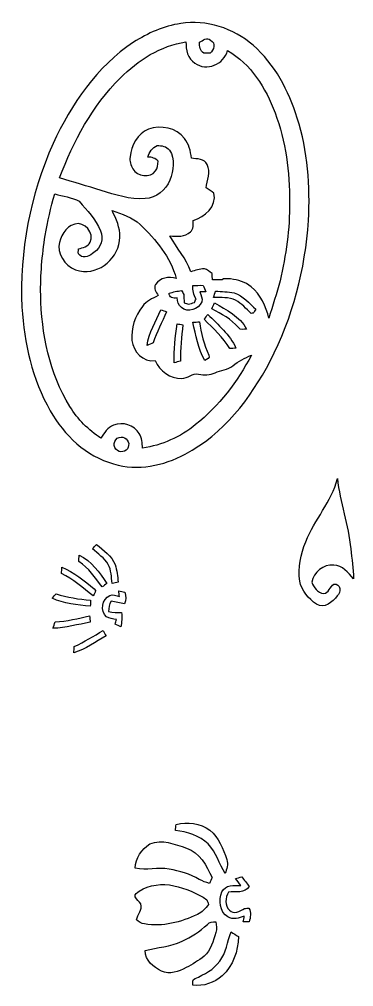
# Model space of a CAD drawing. Header units: centimetres. Extents: x -13.4 to 13.4, y -11.1 to 11.1.
# Drawn here: x -12.3 to -5.56, y -10.81 to 8.7 of the extents above; entities that cross this region are included whole.
import ezdxf

# ---------------------------------------------------------------- set-up
doc = ezdxf.new("R2010")
doc.units = ezdxf.units.CM
doc.header["$MEASUREMENT"] = 0
doc.layers.add('Camada 1', color=7, linetype='Continuous')

msp = doc.modelspace()

# ---------------------------------------------------------------- linework, layer by layer
at = {"layer": 'Camada 1', "color": 156}
for points, knots in [([(-9.0491, 8.61483), (-8.5291, 8.6995), (-7.98336, 8.52134), (-7.5893, 8.17738), (-7.5893, 8.17738), (-7.14691, 7.79568), (-6.86822, 7.25874), (-6.69536, 6.70806), (-6.69536, 6.70806), (-6.48687, 6.04202), (-6.43183, 5.3361), (-6.4703, 4.64149), (-6.4703, 4.64149), (-6.53415, 3.65831), (-6.79131, 2.68464), (-7.2411, 1.80693), (-7.2411, 1.80693), (-7.64046, 1.05268), (-8.19043, 0.33548), (-8.95843, -0.0702), (-8.95843, -0.0702), (-9.39411, -0.30373), (-9.92011, -0.41205), (-10.402, -0.26458), (-10.402, -0.26458), (-10.96044, -0.11711), (-11.40177, 0.31433), (-11.67977, 0.80715), (-11.67977, 0.80715), (-12.04595, 1.43898), (-12.2054, 2.17099), (-12.25126, 2.89382), (-12.25126, 2.89382), (-12.30488, 4.02237), (-12.08863, 5.16325), (-11.62402, 6.19337), (-11.62402, 6.19337), (-11.25749, 6.98853), (-10.74031, 7.74805), (-9.99912, 8.23665), (-9.99912, 8.23665), (-9.71126, 8.42221), (-9.39023, 8.5665), (-9.0491, 8.61483)], [0, 0, 0, 0, 0.08333333, 0.08333333, 0.08333333, 0.08333333, 0.16666667, 0.16666667, 0.16666667, 0.16666667, 0.25, 0.25, 0.25, 0.25, 0.33333333, 0.33333333, 0.33333333, 0.33333333, 0.41666667, 0.41666667, 0.41666667, 0.41666667, 0.5, 0.5, 0.5, 0.5, 0.58333333, 0.58333333, 0.58333333, 0.58333333, 0.66666667, 0.66666667, 0.66666667, 0.66666667, 0.75, 0.75, 0.75, 0.75, 0.83333333, 0.83333333, 0.83333333, 0.83333333, 1, 1, 1, 1]), ([(-10.26865, 7.51592), (-10.26865, 7.51592), (-10.26865, 7.51592), (-10.26865, 7.51592), (-10.26865, 7.51592), (-10.83416, 6.95678), (-11.21586, 6.24028), (-11.49103, 5.50087), (-11.49103, 5.50087), (-11.21163, 5.41901), (-10.93434, 5.33082), (-10.65459, 5.25003), (-10.65459, 5.25003), (-10.36742, 5.16008), (-10.07286, 5.05812), (-9.767, 5.08528), (-9.767, 5.08528), (-9.54581, 5.09763), (-9.34155, 5.24968), (-9.26782, 5.45889), (-9.26782, 5.45889), (-9.19973, 5.64832), (-9.14858, 5.88644), (-9.2777, 6.06142), (-9.2777, 6.06142), (-9.33097, 6.14644), (-9.43751, 6.14927), (-9.52605, 6.15738), (-9.52605, 6.15738), (-9.61566, 6.1041), (-9.69044, 6.02826), (-9.7095, 5.92172), (-9.7095, 5.92172), (-9.62765, 5.92737), (-9.55745, 5.89385), (-9.50066, 5.83706), (-9.50066, 5.83706), (-9.51018, 5.77003), (-9.50983, 5.69665), (-9.55463, 5.64127), (-9.55463, 5.64127), (-9.66611, 5.49239), (-9.92328, 5.52803), (-10.01289, 5.68289), (-10.01289, 5.68289), (-10.05416, 5.75592), (-10.08591, 5.83952), (-10.0711, 5.9249), (-10.0711, 5.9249), (-10.04923, 6.15702), (-9.92293, 6.39655), (-9.6968, 6.48511), (-9.6968, 6.48511), (-9.45056, 6.57153), (-9.13588, 6.51581), (-8.97361, 6.29954), (-8.97361, 6.29954), (-8.88047, 6.18808), (-8.85048, 6.04307), (-8.83179, 5.90303), (-8.83179, 5.90303), (-8.72313, 5.87798), (-8.56473, 5.89738), (-8.515, 5.77285), (-8.515, 5.77285), (-8.43562, 5.61903), (-8.52346, 5.45677), (-8.53193, 5.29872), (-8.53193, 5.29872), (-8.47937, 5.26591), (-8.42821, 5.23063), (-8.37706, 5.1957), (-8.37706, 5.1957), (-8.31532, 4.9223), (-8.56544, 4.72263), (-8.79475, 4.64255), (-8.79475, 4.64255), (-8.80286, 4.56564), (-8.77958, 4.4658), (-8.85295, 4.41289), (-8.85295, 4.41289), (-8.96408, 4.30883), (-9.12529, 4.32118), (-9.26465, 4.33422), (-9.26465, 4.33422), (-9.13095, 4.08975), (-8.93445, 3.87631), (-8.84449, 3.61102), (-8.84449, 3.61102), (-8.75417, 3.63361), (-8.66527, 3.66783), (-8.57144, 3.66959), (-8.57144, 3.66959), (-8.50793, 3.66006), (-8.4649, 3.6068), (-8.41516, 3.57152), (-8.41516, 3.57152), (-8.41198, 3.52918), (-8.40881, 3.48684), (-8.40563, 3.44452), (-8.40563, 3.44452), (-8.34001, 3.44487), (-8.27475, 3.44523), (-8.20913, 3.44557), (-8.20913, 3.44557), (-8.20913, 3.44557), (-8.18762, 3.46604), (-8.18762, 3.46604), (-8.18762, 3.46604), (-8.13893, 3.46569), (-8.09025, 3.46533), (-8.04121, 3.46499), (-8.04121, 3.46499), (-7.89515, 3.4417), (-7.74381, 3.40606), (-7.62776, 3.30834), (-7.62776, 3.30834), (-7.43761, 3.14607), (-7.3272, 2.91287), (-7.26792, 2.67404), (-7.26792, 2.67404), (-7.19983, 2.92664), (-7.10318, 3.17183), (-7.04427, 3.42723), (-7.04427, 3.42723), (-6.92043, 3.94475), (-6.84776, 4.47498), (-6.85129, 5.00768), (-6.85129, 5.00768), (-6.8453, 5.62115), (-6.93242, 6.23851), (-7.14375, 6.81636), (-7.14375, 6.81636), (-7.33142, 7.31343), (-7.63235, 7.79992), (-8.10506, 8.06943), (-8.10506, 8.06943), (-8.17033, 7.79003), (-8.52946, 7.64117), (-8.76299, 7.81826), (-8.76299, 7.81826), (-8.91152, 7.90575), (-8.9415, 8.08637), (-8.94326, 8.24441), (-8.94326, 8.24441), (-9.45585, 8.16892), (-9.90917, 7.87788), (-10.26865, 7.51592)], [0, 0, 0, 0, 0.02631579, 0.02631579, 0.02631579, 0.02631579, 0.05263158, 0.05263158, 0.05263158, 0.05263158, 0.07894737, 0.07894737, 0.07894737, 0.07894737, 0.10526316, 0.10526316, 0.10526316, 0.10526316, 0.13157895, 0.13157895, 0.13157895, 0.13157895, 0.15789474, 0.15789474, 0.15789474, 0.15789474, 0.18421053, 0.18421053, 0.18421053, 0.18421053, 0.21052632, 0.21052632, 0.21052632, 0.21052632, 0.23684211, 0.23684211, 0.23684211, 0.23684211, 0.26315789, 0.26315789, 0.26315789, 0.26315789, 0.28947368, 0.28947368, 0.28947368, 0.28947368, 0.31578947, 0.31578947, 0.31578947, 0.31578947, 0.34210526, 0.34210526, 0.34210526, 0.34210526, 0.36842105, 0.36842105, 0.36842105, 0.36842105, 0.39473684, 0.39473684, 0.39473684, 0.39473684, 0.42105263, 0.42105263, 0.42105263, 0.42105263, 0.44736842, 0.44736842, 0.44736842, 0.44736842, 0.47368421, 0.47368421, 0.47368421, 0.47368421, 0.5, 0.5, 0.5, 0.5, 0.52631579, 0.52631579, 0.52631579, 0.52631579, 0.55263158, 0.55263158, 0.55263158, 0.55263158, 0.57894737, 0.57894737, 0.57894737, 0.57894737, 0.60526316, 0.60526316, 0.60526316, 0.60526316, 0.63157895, 0.63157895, 0.63157895, 0.63157895, 0.65789474, 0.65789474, 0.65789474, 0.65789474, 0.68421053, 0.68421053, 0.68421053, 0.68421053, 0.71052632, 0.71052632, 0.71052632, 0.71052632, 0.73684211, 0.73684211, 0.73684211, 0.73684211, 0.76315789, 0.76315789, 0.76315789, 0.76315789, 0.78947368, 0.78947368, 0.78947368, 0.78947368, 0.81578947, 0.81578947, 0.81578947, 0.81578947, 0.84210526, 0.84210526, 0.84210526, 0.84210526, 0.86842105, 0.86842105, 0.86842105, 0.86842105, 0.89473684, 0.89473684, 0.89473684, 0.89473684, 0.92105263, 0.92105263, 0.92105263, 0.92105263, 0.94736842, 0.94736842, 0.94736842, 0.94736842, 1, 1, 1, 1]), ([(-8.66845, 8.2363), (-8.66845, 8.2363), (-8.66845, 8.2363), (-8.66845, 8.2363), (-8.66845, 8.2363), (-8.67092, 8.15199), (-8.65857, 8.06696), (-8.58379, 8.01581), (-8.58379, 8.01581), (-8.55132, 8.01616), (-8.48677, 8.01652), (-8.45466, 8.01687), (-8.45466, 8.01687), (-8.37388, 8.08073), (-8.33543, 8.22325), (-8.44479, 8.27933), (-8.44479, 8.27933), (-8.51781, 8.34672), (-8.60284, 8.2758), (-8.66845, 8.2363)], [0, 0, 0, 0, 0.16666667, 0.16666667, 0.16666667, 0.16666667, 0.33333333, 0.33333333, 0.33333333, 0.33333333, 0.5, 0.5, 0.5, 0.5, 0.66666667, 0.66666667, 0.66666667, 0.66666667, 1, 1, 1, 1]), ([(-11.59157, 5.17771), (-11.59157, 5.17771), (-11.59157, 5.17771), (-11.59157, 5.17771), (-11.59157, 5.17771), (-11.67306, 4.90254), (-11.73268, 4.62138), (-11.78666, 4.33987), (-11.78666, 4.33987), (-11.84204, 3.94299), (-11.88261, 3.54295), (-11.87415, 3.14184), (-11.87415, 3.14184), (-11.85721, 2.36149), (-11.70163, 1.56209), (-11.2836, 0.89217), (-11.2836, 0.89217), (-11.12696, 0.63429), (-10.91071, 0.41627), (-10.65777, 0.25259), (-10.65777, 0.25259), (-10.59673, 0.35842), (-10.52442, 0.46955), (-10.40306, 0.51223), (-10.40306, 0.51223), (-10.22032, 0.59689), (-9.98714, 0.51469), (-9.88483, 0.345), (-9.88483, 0.345), (-9.82627, 0.25964), (-9.82591, 0.15275), (-9.81957, 0.05362), (-9.81957, 0.05362), (-9.42622, 0.10688), (-9.0558, 0.27763), (-8.74747, 0.52563), (-8.74747, 0.52563), (-8.27511, 0.90275), (-7.9001, 1.39417), (-7.62212, 1.92863), (-7.62212, 1.92863), (-7.75053, 1.86443), (-7.88458, 1.80657), (-7.99605, 1.71414), (-7.99605, 1.71414), (-8.09483, 1.62382), (-8.23736, 1.62772), (-8.35413, 1.57268), (-8.35413, 1.57268), (-8.45996, 1.52752), (-8.57532, 1.51482), (-8.68715, 1.54305), (-8.68715, 1.54305), (-8.81168, 1.57656), (-8.90693, 1.45661), (-9.02863, 1.45979), (-9.02863, 1.45979), (-9.25935, 1.45308), (-9.47913, 1.60267), (-9.5631, 1.81715), (-9.5631, 1.81715), (-9.80581, 1.78328), (-10.01006, 1.99495), (-10.03264, 2.22462), (-10.03264, 2.22462), (-10.05628, 2.46909), (-9.96879, 2.71673), (-9.82168, 2.90971), (-9.82168, 2.90971), (-9.74266, 3.01519), (-9.61989, 3.07021), (-9.50595, 3.12844), (-9.50595, 3.12844), (-9.53699, 3.19617), (-9.60543, 3.27589), (-9.55639, 3.35173), (-9.55639, 3.35173), (-9.47102, 3.49003), (-9.28581, 3.52107), (-9.13977, 3.47486), (-9.13977, 3.47486), (-9.25371, 3.90596), (-9.54827, 4.26154), (-9.86754, 4.56035), (-9.86754, 4.56035), (-10.02136, 4.71452), (-10.23584, 4.76956), (-10.4334, 4.84328), (-10.4334, 4.84328), (-10.34944, 4.67642), (-10.26724, 4.49826), (-10.27888, 4.30635), (-10.27888, 4.30635), (-10.28029, 3.9056), (-10.68669, 3.53976), (-11.08816, 3.62654), (-11.08816, 3.62654), (-11.32063, 3.6703), (-11.51149, 3.88761), (-11.50443, 4.12679), (-11.50443, 4.12679), (-11.48115, 4.31095), (-11.38096, 4.52049), (-11.18763, 4.57129), (-11.18763, 4.57129), (-10.98902, 4.62845), (-10.77983, 4.38962), (-10.87543, 4.20475), (-10.87543, 4.20475), (-10.91564, 4.11339), (-11.02465, 4.09928), (-11.10861, 4.0707), (-11.10861, 4.0707), (-11.11002, 4.0266), (-11.13437, 3.97191), (-11.08674, 3.94263), (-11.08674, 3.94263), (-10.99537, 3.85974), (-10.87895, 3.94053), (-10.79817, 3.99625), (-10.79817, 3.99625), (-10.65812, 4.08763), (-10.59991, 4.28342), (-10.6694, 4.43583), (-10.6694, 4.43583), (-10.76148, 4.66514), (-10.93752, 4.84645), (-11.09662, 5.03025), (-11.09662, 5.03025), (-11.24691, 5.11457), (-11.42646, 5.13362), (-11.59157, 5.17771)], [0, 0, 0, 0, 0.02941176, 0.02941176, 0.02941176, 0.02941176, 0.05882353, 0.05882353, 0.05882353, 0.05882353, 0.08823529, 0.08823529, 0.08823529, 0.08823529, 0.11764706, 0.11764706, 0.11764706, 0.11764706, 0.14705882, 0.14705882, 0.14705882, 0.14705882, 0.17647059, 0.17647059, 0.17647059, 0.17647059, 0.20588235, 0.20588235, 0.20588235, 0.20588235, 0.23529412, 0.23529412, 0.23529412, 0.23529412, 0.26470588, 0.26470588, 0.26470588, 0.26470588, 0.29411765, 0.29411765, 0.29411765, 0.29411765, 0.32352941, 0.32352941, 0.32352941, 0.32352941, 0.35294118, 0.35294118, 0.35294118, 0.35294118, 0.38235294, 0.38235294, 0.38235294, 0.38235294, 0.41176471, 0.41176471, 0.41176471, 0.41176471, 0.44117647, 0.44117647, 0.44117647, 0.44117647, 0.47058824, 0.47058824, 0.47058824, 0.47058824, 0.5, 0.5, 0.5, 0.5, 0.52941176, 0.52941176, 0.52941176, 0.52941176, 0.55882353, 0.55882353, 0.55882353, 0.55882353, 0.58823529, 0.58823529, 0.58823529, 0.58823529, 0.61764706, 0.61764706, 0.61764706, 0.61764706, 0.64705882, 0.64705882, 0.64705882, 0.64705882, 0.67647059, 0.67647059, 0.67647059, 0.67647059, 0.70588235, 0.70588235, 0.70588235, 0.70588235, 0.73529412, 0.73529412, 0.73529412, 0.73529412, 0.76470588, 0.76470588, 0.76470588, 0.76470588, 0.79411765, 0.79411765, 0.79411765, 0.79411765, 0.82352941, 0.82352941, 0.82352941, 0.82352941, 0.85294118, 0.85294118, 0.85294118, 0.85294118, 0.88235294, 0.88235294, 0.88235294, 0.88235294, 0.91176471, 0.91176471, 0.91176471, 0.91176471, 0.94117647, 0.94117647, 0.94117647, 0.94117647, 1, 1, 1, 1]), ([(-8.80463, 3.33058), (-8.80463, 3.33058), (-8.80463, 3.33058), (-8.80463, 3.33058), (-8.80463, 3.33058), (-8.81486, 3.23427), (-8.78063, 3.14537), (-8.73901, 3.06034), (-8.73901, 3.06034), (-8.74747, 3.04236), (-8.76405, 3.00672), (-8.77252, 2.98908), (-8.77252, 2.98908), (-8.81203, 2.9778), (-8.85154, 2.9665), (-8.8907, 2.95485), (-8.8907, 2.95485), (-8.91257, 2.96262), (-8.95702, 2.97814), (-8.9789, 2.98591), (-8.9789, 2.98591), (-8.98207, 3.04058), (-8.98418, 3.09527), (-8.9856, 3.14959), (-8.9856, 3.14959), (-8.99724, 3.17005), (-9.02017, 3.21098), (-9.03146, 3.23144), (-9.03146, 3.23144), (-9.11683, 3.21875), (-9.2008, 3.19899), (-9.2844, 3.17923), (-9.2844, 3.17923), (-9.27522, 3.08963), (-9.20537, 3.0621), (-9.12248, 3.08468), (-9.12248, 3.08468), (-9.10872, 3.01342), (-9.09742, 2.93263), (-9.03534, 2.88536), (-9.03534, 2.88536), (-8.90658, 2.77636), (-8.68503, 2.8515), (-8.62435, 3.00248), (-8.62435, 3.00248), (-8.59613, 3.07233), (-8.64199, 3.13831), (-8.66562, 3.20111), (-8.66562, 3.20111), (-8.63494, 3.2018), (-8.57355, 3.20286), (-8.54286, 3.20357), (-8.54286, 3.20357), (-8.55944, 3.24767), (-8.57673, 3.29177), (-8.59402, 3.33516), (-8.59402, 3.33516), (-8.66422, 3.33621), (-8.73478, 3.33516), (-8.80463, 3.33058)], [0, 0, 0, 0, 0.0625, 0.0625, 0.0625, 0.0625, 0.125, 0.125, 0.125, 0.125, 0.1875, 0.1875, 0.1875, 0.1875, 0.25, 0.25, 0.25, 0.25, 0.3125, 0.3125, 0.3125, 0.3125, 0.375, 0.375, 0.375, 0.375, 0.4375, 0.4375, 0.4375, 0.4375, 0.5, 0.5, 0.5, 0.5, 0.5625, 0.5625, 0.5625, 0.5625, 0.625, 0.625, 0.625, 0.625, 0.6875, 0.6875, 0.6875, 0.6875, 0.75, 0.75, 0.75, 0.75, 0.8125, 0.8125, 0.8125, 0.8125, 0.875, 0.875, 0.875, 0.875, 1, 1, 1, 1]), ([(-8.38411, 3.09279), (-8.38411, 3.09279), (-8.38411, 3.09279), (-8.38411, 3.09279), (-8.38411, 3.09279), (-8.23559, 3.0801), (-8.07613, 3.10727), (-7.93926, 3.0353), (-7.93926, 3.0353), (-7.81931, 2.96827), (-7.72795, 2.86315), (-7.62916, 2.77001), (-7.62916, 2.77001), (-7.61894, 2.77071), (-7.59919, 2.77213), (-7.5893, 2.77283), (-7.5893, 2.77283), (-7.57414, 2.79259), (-7.54415, 2.83174), (-7.52934, 2.8515), (-7.52934, 2.8515), (-7.66585, 2.97285), (-7.78968, 3.1242), (-7.96959, 3.18206), (-7.96959, 3.18206), (-8.09307, 3.20781), (-8.22007, 3.2064), (-8.34531, 3.21875), (-8.34531, 3.21875), (-8.35483, 3.18735), (-8.37423, 3.12454), (-8.38411, 3.09279)], [0, 0, 0, 0, 0.11111111, 0.11111111, 0.11111111, 0.11111111, 0.22222222, 0.22222222, 0.22222222, 0.22222222, 0.33333333, 0.33333333, 0.33333333, 0.33333333, 0.44444444, 0.44444444, 0.44444444, 0.44444444, 0.55555556, 0.55555556, 0.55555556, 0.55555556, 0.66666667, 0.66666667, 0.66666667, 0.66666667, 0.77777778, 0.77777778, 0.77777778, 0.77777778, 1, 1, 1, 1]), ([(-8.41798, 2.86419), (-8.41798, 2.86419), (-8.41798, 2.86419), (-8.41798, 2.86419), (-8.41798, 2.86419), (-8.22606, 2.75872), (-8.02852, 2.65112), (-7.88282, 2.48355), (-7.88282, 2.48355), (-7.84895, 2.42076), (-7.77592, 2.45497), (-7.72018, 2.45215), (-7.72018, 2.45215), (-7.85176, 2.7111), (-8.12834, 2.83739), (-8.36541, 2.97992), (-8.36541, 2.97992), (-8.38305, 2.94145), (-8.40069, 2.903), (-8.41798, 2.86419)], [0, 0, 0, 0, 0.16666667, 0.16666667, 0.16666667, 0.16666667, 0.33333333, 0.33333333, 0.33333333, 0.33333333, 0.5, 0.5, 0.5, 0.5, 0.66666667, 0.66666667, 0.66666667, 0.66666667, 1, 1, 1, 1]), ([(-9.72714, 2.12231), (-9.72714, 2.12231), (-9.72714, 2.12231), (-9.72714, 2.12231), (-9.72714, 2.12231), (-9.6968, 2.13606), (-9.63647, 2.16358), (-9.60649, 2.17735), (-9.60649, 2.17735), (-9.52429, 2.38901), (-9.42657, 2.59396), (-9.33661, 2.80212), (-9.33661, 2.80212), (-9.36377, 2.81269), (-9.41881, 2.83386), (-9.44633, 2.84444), (-9.44633, 2.84444), (-9.55251, 2.6095), (-9.69044, 2.38159), (-9.72714, 2.12231)], [0, 0, 0, 0, 0.16666667, 0.16666667, 0.16666667, 0.16666667, 0.33333333, 0.33333333, 0.33333333, 0.33333333, 0.5, 0.5, 0.5, 0.5, 0.66666667, 0.66666667, 0.66666667, 0.66666667, 1, 1, 1, 1]), ([(-8.57603, 2.65112), (-8.57603, 2.65112), (-8.57603, 2.65112), (-8.57603, 2.65112), (-8.57603, 2.65112), (-8.38976, 2.46732), (-8.19784, 2.28353), (-8.0592, 2.05916), (-8.0592, 2.05916), (-8.01722, 2.06269), (-7.97525, 2.06587), (-7.93291, 2.06903), (-7.93291, 2.06903), (-8.06097, 2.33961), (-8.29204, 2.54), (-8.49876, 2.7492), (-8.49876, 2.7492), (-8.52451, 2.71673), (-8.55027, 2.68393), (-8.57603, 2.65112)], [0, 0, 0, 0, 0.16666667, 0.16666667, 0.16666667, 0.16666667, 0.33333333, 0.33333333, 0.33333333, 0.33333333, 0.5, 0.5, 0.5, 0.5, 0.66666667, 0.66666667, 0.66666667, 0.66666667, 1, 1, 1, 1]), ([(-9.12071, 2.55658), (-9.12071, 2.55658), (-9.12071, 2.55658), (-9.12071, 2.55658), (-9.12071, 2.55658), (-9.16057, 2.29693), (-9.18351, 2.03376), (-9.17892, 1.77095), (-9.17892, 1.77095), (-9.13729, 1.78328), (-9.09602, 1.79563), (-9.05439, 1.80833), (-9.05439, 1.80833), (-9.06215, 2.05387), (-9.02722, 2.29763), (-9.00677, 2.54175), (-9.00677, 2.54175), (-9.03499, 2.54528), (-9.09214, 2.55305), (-9.12071, 2.55658)], [0, 0, 0, 0, 0.16666667, 0.16666667, 0.16666667, 0.16666667, 0.33333333, 0.33333333, 0.33333333, 0.33333333, 0.5, 0.5, 0.5, 0.5, 0.66666667, 0.66666667, 0.66666667, 0.66666667, 1, 1, 1, 1]), ([(-8.8018, 2.59045), (-8.8018, 2.59045), (-8.8018, 2.59045), (-8.8018, 2.59045), (-8.8018, 2.59045), (-8.74606, 2.32621), (-8.68927, 2.05951), (-8.56473, 1.81751), (-8.56473, 1.81751), (-8.52875, 1.84855), (-8.44268, 1.86407), (-8.48077, 1.92722), (-8.48077, 1.92722), (-8.57532, 2.14207), (-8.63706, 2.36926), (-8.67233, 2.60103), (-8.67233, 2.60103), (-8.71573, 2.59785), (-8.75876, 2.59432), (-8.8018, 2.59045)], [0, 0, 0, 0, 0.16666667, 0.16666667, 0.16666667, 0.16666667, 0.33333333, 0.33333333, 0.33333333, 0.33333333, 0.5, 0.5, 0.5, 0.5, 0.66666667, 0.66666667, 0.66666667, 0.66666667, 1, 1, 1, 1]), ([(-10.28981, 0.26882), (-10.28981, 0.26882), (-10.28981, 0.26882), (-10.28981, 0.26882), (-10.28981, 0.26882), (-10.40659, 0.23777), (-10.42987, 0.06068), (-10.32333, 0.00212), (-10.32333, 0.00212), (-10.24113, -0.05644), (-10.10002, 0.00175), (-10.10002, 0.10759), (-10.10002, 0.10759), (-10.08027, 0.21061), (-10.19139, 0.30444), (-10.28981, 0.26882)], [0, 0, 0, 0, 0.2, 0.2, 0.2, 0.2, 0.4, 0.4, 0.4, 0.4, 0.6, 0.6, 0.6, 0.6, 1, 1, 1, 1]), ([(-6.52497, -1.83409), (-6.52497, -1.83409), (-6.52497, -1.83409), (-6.52497, -1.83409), (-6.52497, -1.83409), (-6.62763, -2.08421), (-6.68725, -2.35832), (-6.64739, -2.6289), (-6.64739, -2.6289), (-6.60929, -2.82434), (-6.46606, -2.98343), (-6.30872, -3.09633), (-6.30872, -3.09633), (-6.14997, -3.19758), (-5.98664, -3.04482), (-5.88785, -2.92946), (-5.88785, -2.92946), (-5.80354, -2.85855), (-5.82117, -2.67194), (-5.95558, -2.68817), (-5.95558, -2.68817), (-6.03532, -2.74038), (-6.05895, -2.8709), (-6.16584, -2.87937), (-6.16584, -2.87937), (-6.28755, -2.8649), (-6.36551, -2.75554), (-6.40396, -2.64795), (-6.40396, -2.64795), (-6.36235, -2.44756), (-6.17078, -2.28247), (-5.96089, -2.30823), (-5.96089, -2.30823), (-5.78555, -2.31104), (-5.6649, -2.45816), (-5.56083, -2.58092), (-5.56083, -2.58092), (-5.558, -2.37842), (-5.59505, -2.17874), (-5.61657, -1.97838), (-5.61657, -1.97838), (-5.66561, -1.49859), (-5.83211, -1.03964), (-5.8868, -0.56127), (-5.8868, -0.56127), (-6.00039, -1.03152), (-6.35212, -1.38923), (-6.52497, -1.83409)], [0, 0, 0, 0, 0.07692308, 0.07692308, 0.07692308, 0.07692308, 0.15384615, 0.15384615, 0.15384615, 0.15384615, 0.23076923, 0.23076923, 0.23076923, 0.23076923, 0.30769231, 0.30769231, 0.30769231, 0.30769231, 0.38461538, 0.38461538, 0.38461538, 0.38461538, 0.46153846, 0.46153846, 0.46153846, 0.46153846, 0.53846154, 0.53846154, 0.53846154, 0.53846154, 0.61538462, 0.61538462, 0.61538462, 0.61538462, 0.69230769, 0.69230769, 0.69230769, 0.69230769, 0.76923077, 0.76923077, 0.76923077, 0.76923077, 0.84615385, 0.84615385, 0.84615385, 0.84615385, 1, 1, 1, 1]), ([(-10.82851, -1.97767), (-10.82851, -1.97767), (-10.82851, -1.97767), (-10.82851, -1.97767), (-10.82851, -1.97767), (-10.71668, -2.07539), (-10.58897, -2.16288), (-10.51101, -2.29305), (-10.51101, -2.29305), (-10.44927, -2.41053), (-10.45033, -2.54706), (-10.42846, -2.67511), (-10.42846, -2.67511), (-10.38895, -2.667), (-10.34873, -2.65923), (-10.30887, -2.65148), (-10.30887, -2.65148), (-10.32474, -2.53259), (-10.33426, -2.41123), (-10.37201, -2.29693), (-10.37201, -2.29693), (-10.43974, -2.11737), (-10.60555, -2.0073), (-10.74561, -1.8877), (-10.74561, -1.8877), (-10.77312, -1.91735), (-10.80099, -1.94734), (-10.82851, -1.97767)], [0, 0, 0, 0, 0.125, 0.125, 0.125, 0.125, 0.25, 0.25, 0.25, 0.25, 0.375, 0.375, 0.375, 0.375, 0.5, 0.5, 0.5, 0.5, 0.625, 0.625, 0.625, 0.625, 0.75, 0.75, 0.75, 0.75, 1, 1, 1, 1]), ([(-11.09733, -2.10925), (-11.09733, -2.10925), (-11.09733, -2.10925), (-11.09733, -2.10925), (-11.09733, -2.10925), (-11.10085, -2.15159), (-11.10403, -2.19392), (-11.10721, -2.2366), (-11.10721, -2.2366), (-10.90083, -2.35584), (-10.77771, -2.5654), (-10.6306, -2.74496), (-10.6306, -2.74496), (-10.60731, -2.72767), (-10.56005, -2.69239), (-10.53676, -2.67475), (-10.53676, -2.67475), (-10.69305, -2.46097), (-10.84298, -2.21684), (-11.09733, -2.10925)], [0, 0, 0, 0, 0.16666667, 0.16666667, 0.16666667, 0.16666667, 0.33333333, 0.33333333, 0.33333333, 0.33333333, 0.5, 0.5, 0.5, 0.5, 0.66666667, 0.66666667, 0.66666667, 0.66666667, 1, 1, 1, 1]), ([(-11.44728, -2.34738), (-11.44728, -2.34738), (-11.44728, -2.34738), (-11.44728, -2.34738), (-11.44728, -2.34738), (-11.44869, -2.37949), (-11.45152, -2.44298), (-11.45327, -2.47509), (-11.45327, -2.47509), (-11.21903, -2.59115), (-11.01937, -2.76224), (-10.81617, -2.92417), (-10.81617, -2.92417), (-10.79993, -2.88254), (-10.73114, -2.82151), (-10.79217, -2.78482), (-10.79217, -2.78482), (-10.99537, -2.61902), (-11.20245, -2.44897), (-11.44728, -2.34738)], [0, 0, 0, 0, 0.16666667, 0.16666667, 0.16666667, 0.16666667, 0.33333333, 0.33333333, 0.33333333, 0.33333333, 0.5, 0.5, 0.5, 0.5, 0.66666667, 0.66666667, 0.66666667, 0.66666667, 1, 1, 1, 1]), ([(-11.56335, -2.88466), (-11.56335, -2.88466), (-11.56335, -2.88466), (-11.56335, -2.88466), (-11.56335, -2.88466), (-11.59192, -2.91253), (-11.61838, -2.94323), (-11.64519, -2.9732), (-11.64519, -2.9732), (-11.40424, -3.08751), (-11.13507, -3.11255), (-10.87261, -3.13302), (-10.87261, -3.13302), (-10.87049, -3.09386), (-10.86802, -3.05469), (-10.8659, -3.0159), (-10.8659, -3.0159), (-11.10191, -2.99332), (-11.33756, -2.95875), (-11.56335, -2.88466)], [0, 0, 0, 0, 0.16666667, 0.16666667, 0.16666667, 0.16666667, 0.33333333, 0.33333333, 0.33333333, 0.33333333, 0.5, 0.5, 0.5, 0.5, 0.66666667, 0.66666667, 0.66666667, 0.66666667, 1, 1, 1, 1]), ([(-10.30005, -2.82716), (-10.30005, -2.82716), (-10.30005, -2.82716), (-10.30005, -2.82716), (-10.30005, -2.82716), (-10.29617, -2.85503), (-10.28911, -2.91007), (-10.28523, -2.93792), (-10.28523, -2.93792), (-10.34803, -2.92417), (-10.41364, -2.89453), (-10.4782, -2.91677), (-10.4782, -2.91677), (-10.63766, -2.98767), (-10.68105, -3.23427), (-10.54735, -3.35033), (-10.54735, -3.35033), (-10.48773, -3.38666), (-10.414, -3.38771), (-10.34697, -3.40325), (-10.34697, -3.40325), (-10.35473, -3.43358), (-10.36249, -3.46463), (-10.3699, -3.49566), (-10.3699, -3.49566), (-10.33145, -3.51508), (-10.29299, -3.53484), (-10.25454, -3.55458), (-10.25454, -3.55458), (-10.23902, -3.45863), (-10.23408, -3.36196), (-10.2422, -3.26565), (-10.2422, -3.26565), (-10.32933, -3.26107), (-10.41823, -3.26495), (-10.50325, -3.24097), (-10.50325, -3.24097), (-10.50042, -3.16864), (-10.48702, -3.09738), (-10.45457, -3.03213), (-10.45457, -3.03213), (-10.3632, -3.05047), (-10.27253, -3.07128), (-10.18081, -3.08821), (-10.18081, -3.08821), (-10.148, -3.01166), (-10.15259, -2.93017), (-10.17551, -2.85184), (-10.17551, -2.85184), (-10.21715, -2.84339), (-10.25842, -2.83527), (-10.30005, -2.82716)], [0, 0, 0, 0, 0.07142857, 0.07142857, 0.07142857, 0.07142857, 0.14285714, 0.14285714, 0.14285714, 0.14285714, 0.21428571, 0.21428571, 0.21428571, 0.21428571, 0.28571429, 0.28571429, 0.28571429, 0.28571429, 0.35714286, 0.35714286, 0.35714286, 0.35714286, 0.42857143, 0.42857143, 0.42857143, 0.42857143, 0.5, 0.5, 0.5, 0.5, 0.57142857, 0.57142857, 0.57142857, 0.57142857, 0.64285714, 0.64285714, 0.64285714, 0.64285714, 0.71428571, 0.71428571, 0.71428571, 0.71428571, 0.78571429, 0.78571429, 0.78571429, 0.78571429, 0.85714286, 0.85714286, 0.85714286, 0.85714286, 1, 1, 1, 1]), ([(-11.58205, -3.45157), (-11.58205, -3.45157), (-11.58205, -3.45157), (-11.58205, -3.45157), (-11.58205, -3.45157), (-11.59651, -3.49462), (-11.61097, -3.538), (-11.62579, -3.5814), (-11.62579, -3.5814), (-11.37038, -3.57187), (-11.12379, -3.50026), (-10.87261, -3.46004), (-10.87261, -3.46004), (-10.87649, -3.42793), (-10.8839, -3.36303), (-10.88743, -3.33092), (-10.88743, -3.33092), (-11.11708, -3.3796), (-11.34638, -3.43958), (-11.58205, -3.45157)], [0, 0, 0, 0, 0.16666667, 0.16666667, 0.16666667, 0.16666667, 0.33333333, 0.33333333, 0.33333333, 0.33333333, 0.5, 0.5, 0.5, 0.5, 0.66666667, 0.66666667, 0.66666667, 0.66666667, 1, 1, 1, 1]), ([(-11.19611, -3.94899), (-11.19611, -3.94899), (-11.19611, -3.94899), (-11.19611, -3.94899), (-11.19611, -3.94899), (-11.19928, -3.99097), (-11.2021, -4.03331), (-11.20457, -4.07563), (-11.20457, -4.07563), (-10.96926, -4.00015), (-10.76642, -3.8555), (-10.5544, -3.73274), (-10.5544, -3.73274), (-10.57521, -3.69605), (-10.59533, -3.65901), (-10.61578, -3.62232), (-10.61578, -3.62232), (-10.80417, -3.73944), (-10.99361, -3.85655), (-11.19611, -3.94899)], [0, 0, 0, 0, 0.16666667, 0.16666667, 0.16666667, 0.16666667, 0.33333333, 0.33333333, 0.33333333, 0.33333333, 0.5, 0.5, 0.5, 0.5, 0.66666667, 0.66666667, 0.66666667, 0.66666667, 1, 1, 1, 1]), ([(-9.14293, -7.53709), (-9.14293, -7.53709), (-9.14293, -7.53709), (-9.14293, -7.53709), (-9.14293, -7.53709), (-9.14576, -7.56708), (-9.1514, -7.62706), (-9.15423, -7.65703), (-9.15423, -7.65703), (-8.9161, -7.68561), (-8.67021, -7.7604), (-8.49383, -7.93043), (-8.49383, -7.93043), (-8.3319, -8.09941), (-8.27051, -8.33225), (-8.14987, -8.52769), (-8.14987, -8.52769), (-8.12588, -8.43667), (-8.07861, -8.34036), (-8.11882, -8.24652), (-8.11882, -8.24652), (-8.19361, -8.03134), (-8.27827, -7.80062), (-8.4582, -7.65033), (-8.4582, -7.65033), (-8.65258, -7.50817), (-8.91327, -7.47713), (-9.14293, -7.53709)], [0, 0, 0, 0, 0.125, 0.125, 0.125, 0.125, 0.25, 0.25, 0.25, 0.25, 0.375, 0.375, 0.375, 0.375, 0.5, 0.5, 0.5, 0.5, 0.625, 0.625, 0.625, 0.625, 0.75, 0.75, 0.75, 0.75, 1, 1, 1, 1]), ([(-9.67069, -7.92973), (-9.67069, -7.92973), (-9.67069, -7.92973), (-9.67069, -7.92973), (-9.67069, -7.92973), (-9.82803, -8.03909), (-9.96844, -8.21443), (-9.96491, -8.4155), (-9.96491, -8.4155), (-9.73878, -8.47302), (-9.50771, -8.39435), (-9.28088, -8.43738), (-9.28088, -8.43738), (-9.06992, -8.47407), (-8.86106, -8.53722), (-8.67409, -8.64376), (-8.67409, -8.64376), (-8.61025, -8.68115), (-8.53969, -8.70479), (-8.46807, -8.72455), (-8.46807, -8.72455), (-8.45043, -8.68469), (-8.4328, -8.64517), (-8.41445, -8.60565), (-8.41445, -8.60565), (-8.52769, -8.3693), (-8.66422, -8.09941), (-8.93233, -8.0137), (-8.93233, -8.0137), (-9.16587, -7.93644), (-9.42833, -7.82355), (-9.67069, -7.92973)], [0, 0, 0, 0, 0.11111111, 0.11111111, 0.11111111, 0.11111111, 0.22222222, 0.22222222, 0.22222222, 0.22222222, 0.33333333, 0.33333333, 0.33333333, 0.33333333, 0.44444444, 0.44444444, 0.44444444, 0.44444444, 0.55555556, 0.55555556, 0.55555556, 0.55555556, 0.66666667, 0.66666667, 0.66666667, 0.66666667, 0.77777778, 0.77777778, 0.77777778, 0.77777778, 1, 1, 1, 1]), ([(-9.88553, -8.87871), (-9.88553, -8.87871), (-9.88553, -8.87871), (-9.88553, -8.87871), (-9.88553, -8.87871), (-9.92046, -8.90834), (-9.98573, -8.93692), (-9.96526, -8.99512), (-9.96526, -8.99512), (-9.9388, -9.0505), (-9.88695, -9.0879), (-9.85273, -9.13835), (-9.85273, -9.13835), (-9.81604, -9.25653), (-9.91623, -9.34966), (-9.93986, -9.45761), (-9.93986, -9.45761), (-9.89471, -9.49888), (-9.84073, -9.53557), (-9.77793, -9.54158), (-9.77793, -9.54158), (-9.41352, -9.60649), (-9.04063, -9.50736), (-8.71149, -9.35214), (-8.71149, -9.35214), (-8.61553, -9.31016), (-8.54639, -9.22972), (-8.4843, -9.14858), (-8.4843, -9.14858), (-8.49347, -9.12529), (-8.51182, -9.07803), (-8.52064, -9.05474), (-8.52064, -9.05474), (-8.72101, -8.91716), (-8.95067, -8.8265), (-9.18632, -8.77147), (-9.18632, -8.77147), (-9.42128, -8.71714), (-9.67881, -8.75347), (-9.88553, -8.87871)], [0, 0, 0, 0, 0.09090909, 0.09090909, 0.09090909, 0.09090909, 0.18181818, 0.18181818, 0.18181818, 0.18181818, 0.27272727, 0.27272727, 0.27272727, 0.27272727, 0.36363636, 0.36363636, 0.36363636, 0.36363636, 0.45454545, 0.45454545, 0.45454545, 0.45454545, 0.54545455, 0.54545455, 0.54545455, 0.54545455, 0.63636364, 0.63636364, 0.63636364, 0.63636364, 0.72727273, 0.72727273, 0.72727273, 0.72727273, 0.81818182, 0.81818182, 0.81818182, 0.81818182, 1, 1, 1, 1]), ([(-7.9449, -8.62507), (-7.9449, -8.62507), (-7.9449, -8.62507), (-7.9449, -8.62507), (-7.9449, -8.62507), (-7.90786, -8.67268), (-7.87082, -8.72067), (-7.83271, -8.76793), (-7.83271, -8.76793), (-7.9703, -8.76087), (-8.14598, -8.7503), (-8.21936, -8.89565), (-8.21936, -8.89565), (-8.28181, -9.0618), (-8.26981, -9.30346), (-8.09448, -9.39906), (-8.09448, -9.39906), (-7.99359, -9.46925), (-7.87118, -9.42128), (-7.76676, -9.38883), (-7.76676, -9.38883), (-7.77134, -9.4174), (-7.78087, -9.47384), (-7.78544, -9.50207), (-7.78544, -9.50207), (-7.74593, -9.5017), (-7.70678, -9.5017), (-7.66726, -9.50207), (-7.66726, -9.50207), (-7.64046, -9.40929), (-7.62387, -9.31192), (-7.67115, -9.22301), (-7.67115, -9.22301), (-7.70183, -9.22584), (-7.73253, -9.22937), (-7.76323, -9.2329), (-7.76323, -9.2329), (-7.84965, -9.28158), (-7.98053, -9.36166), (-8.06344, -9.26677), (-8.06344, -9.26677), (-8.16821, -9.17187), (-8.14669, -9.01206), (-8.08284, -8.90023), (-8.08284, -8.90023), (-7.94032, -8.88505), (-7.75545, -8.93234), (-7.66692, -8.78628), (-7.66692, -8.78628), (-7.7156, -8.72137), (-7.76569, -8.65786), (-7.81719, -8.59508), (-7.81719, -8.59508), (-7.84895, -8.60248), (-7.9128, -8.6173), (-7.9449, -8.62507)], [0, 0, 0, 0, 0.06666667, 0.06666667, 0.06666667, 0.06666667, 0.13333333, 0.13333333, 0.13333333, 0.13333333, 0.2, 0.2, 0.2, 0.2, 0.26666667, 0.26666667, 0.26666667, 0.26666667, 0.33333333, 0.33333333, 0.33333333, 0.33333333, 0.4, 0.4, 0.4, 0.4, 0.46666667, 0.46666667, 0.46666667, 0.46666667, 0.53333333, 0.53333333, 0.53333333, 0.53333333, 0.6, 0.6, 0.6, 0.6, 0.66666667, 0.66666667, 0.66666667, 0.66666667, 0.73333333, 0.73333333, 0.73333333, 0.73333333, 0.8, 0.8, 0.8, 0.8, 0.86666667, 0.86666667, 0.86666667, 0.86666667, 1, 1, 1, 1]), ([(-8.509, -9.55286), (-8.509, -9.55286), (-8.509, -9.55286), (-8.509, -9.55286), (-8.509, -9.55286), (-8.65928, -9.69398), (-8.83355, -9.80756), (-9.02193, -9.89224), (-9.02193, -9.89224), (-9.25371, -10.00653), (-9.51794, -10.00831), (-9.76312, -10.07921), (-9.76312, -10.07921), (-9.77159, -10.27888), (-9.5959, -10.41259), (-9.43504, -10.49408), (-9.43504, -10.49408), (-9.27347, -10.57275), (-9.08931, -10.50113), (-8.9415, -10.42458), (-8.9415, -10.42458), (-8.81591, -10.35297), (-8.68538, -10.28664), (-8.57603, -10.1914), (-8.57603, -10.1914), (-8.43879, -10.07004), (-8.39611, -9.88447), (-8.3379, -9.71868), (-8.3379, -9.71868), (-8.31003, -9.64671), (-8.32731, -9.57085), (-8.33966, -9.49854), (-8.33966, -9.49854), (-8.40139, -9.49749), (-8.46631, -9.50136), (-8.509, -9.55286)], [0, 0, 0, 0, 0.1, 0.1, 0.1, 0.1, 0.2, 0.2, 0.2, 0.2, 0.3, 0.3, 0.3, 0.3, 0.4, 0.4, 0.4, 0.4, 0.5, 0.5, 0.5, 0.5, 0.6, 0.6, 0.6, 0.6, 0.7, 0.7, 0.7, 0.7, 0.8, 0.8, 0.8, 0.8, 1, 1, 1, 1]), ([(-8.26134, -10.29582), (-8.26134, -10.29582), (-8.26134, -10.29582), (-8.26134, -10.29582), (-8.26134, -10.29582), (-8.38094, -10.46621), (-8.57355, -10.5604), (-8.757, -10.64612), (-8.757, -10.64612), (-8.82473, -10.65742), (-8.79756, -10.72832), (-8.80286, -10.77595), (-8.80286, -10.77595), (-8.58801, -10.80769), (-8.37177, -10.72938), (-8.20949, -10.59003), (-8.20949, -10.59003), (-7.99218, -10.38754), (-7.88634, -10.0919), (-7.88528, -9.7984), (-7.88528, -9.7984), (-7.93361, -9.76665), (-7.98265, -9.7349), (-8.03133, -9.70455), (-8.03133, -9.70455), (-8.1093, -9.9007), (-8.13046, -10.12296), (-8.26134, -10.29582)], [0, 0, 0, 0, 0.125, 0.125, 0.125, 0.125, 0.25, 0.25, 0.25, 0.25, 0.375, 0.375, 0.375, 0.375, 0.5, 0.5, 0.5, 0.5, 0.625, 0.625, 0.625, 0.625, 0.75, 0.75, 0.75, 0.75, 1, 1, 1, 1])]:
    msp.add_open_spline(points, degree=3, knots=knots, dxfattribs=at)

doc.saveas('drawing.dxf')
